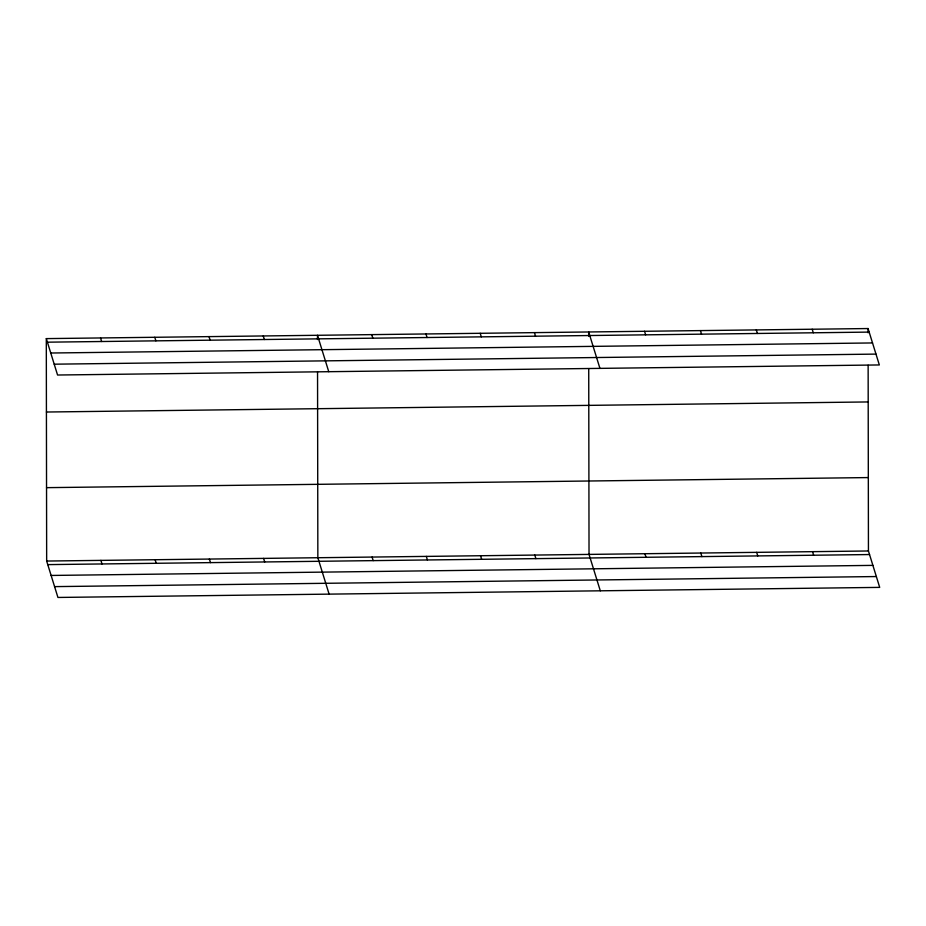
<?xml version="1.0" encoding="UTF-8"?>
<svg xmlns="http://www.w3.org/2000/svg" width="926" height="926" viewBox="0 0 926 926"><rect width="100%" height="100%" fill="white"/><g stroke="black" fill="none" stroke-linecap="round" stroke-linejoin="round"><path stroke-width="1.39" d="M46.3 338.615L868.067 328.545L879.341 364.948L57.562 375.018L46.3 338.615L46.659 561.052L57.933 597.455L879.7 587.385L868.438 550.982L868.137 365.249M47.4 342.18L869.178 332.098M50.756 353.014L872.523 342.944M54.217 364.184L875.984 354.102M46.416 412.024L868.194 401.942M46.543 487.655L868.31 477.573M46.659 561.052L868.438 550.982M47.758 564.617L869.537 554.547M51.115 575.451L872.894 565.381M54.576 586.621L876.343 576.551M812.195 329.228L813.294 332.793M756.31 329.911L757.41 333.476M812.553 551.664L813.653 555.23M700.426 330.594L701.538 334.159M756.669 552.347L757.769 555.913M644.554 331.276L645.653 334.842M700.785 553.042L701.896 556.595M599.932 368.363L588.67 331.971L588.681 336.207M644.913 553.725L646.012 557.278M534.429 332.631L535.541 336.196M600.303 590.811L589.029 554.408L588.728 368.675M480.2 333.302L481.3 336.856M534.788 555.068L535.899 558.633M425.96 333.962L427.06 337.527M480.559 555.739L481.659 559.304M371.72 334.622L372.819 338.187M426.319 556.399L427.418 559.964M328.753 371.696L317.479 335.293L317.491 339.529M372.078 557.07L373.19 560.624M263.25 335.953L264.35 339.518M329.112 594.133L317.85 557.73L317.549 371.997M209.01 336.624L210.109 340.178M263.609 558.401L264.709 561.955M154.769 337.284L155.881 340.849M209.369 559.061L210.468 562.626M100.54 337.955L101.64 341.509M155.128 559.732L156.239 563.286M100.899 560.392L101.999 563.957M868.067 328.545L868.079 332.781"/></g></svg>
